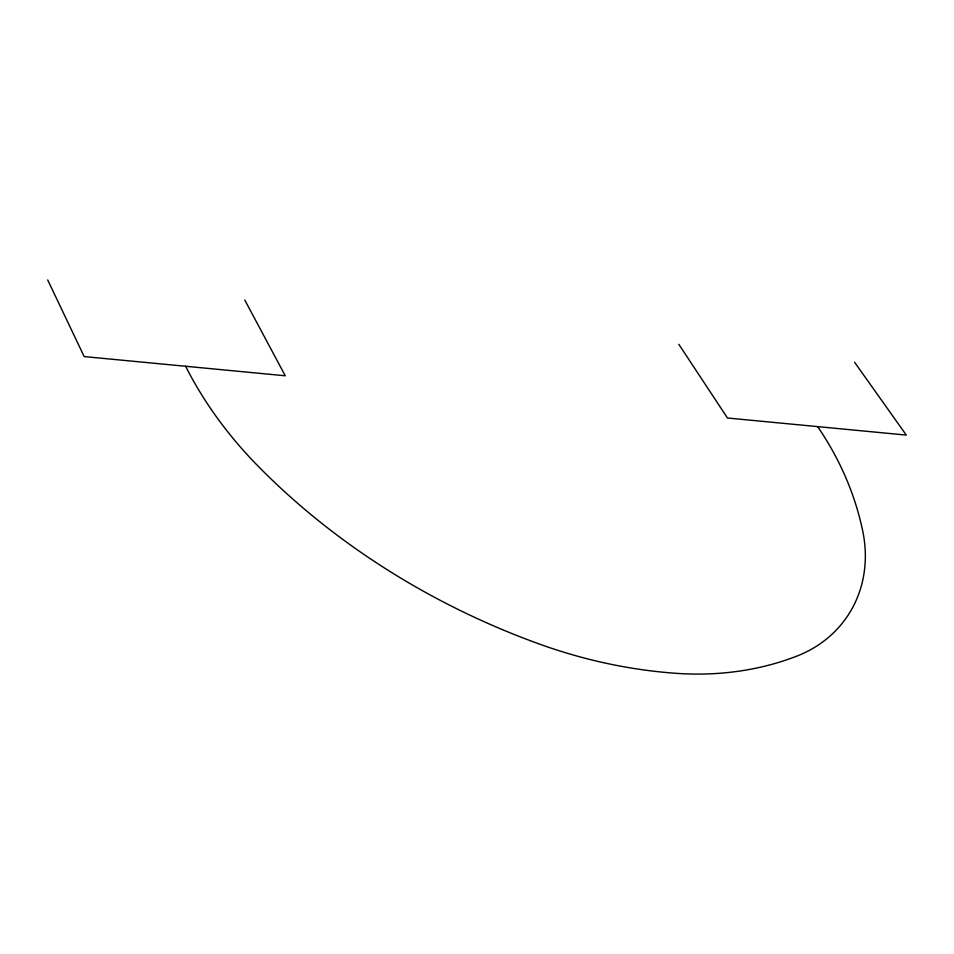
<?xml version="1.0" encoding="UTF-8"?>
<svg xmlns="http://www.w3.org/2000/svg" width="954" height="954" viewBox="0 0 954 954"><rect width="100%" height="100%" fill="white"/><g stroke="black" fill="none" stroke-linecap="round" stroke-linejoin="round"><path stroke-width="1.43" d="M854.569 362.234L906.3 435.084L727.473 418.007L678.831 344.311M244.784 300.045L285.258 375.781L84.179 356.581L47.7 279.939M185.625 366.276A418.46 335.379 18.2 0 0 258.009 466.053A600.972 456.596 21.7 0 0 540.381 644.403A422.598 340.84 22.6 0 0 676.183 673.321A283.028 237.82 26.2 0 0 796.745 656.149A140.453 120.109 34.2 0 0 862.714 530.949A300.093 268.074 27 0 0 817.65 426.617"/></g></svg>
